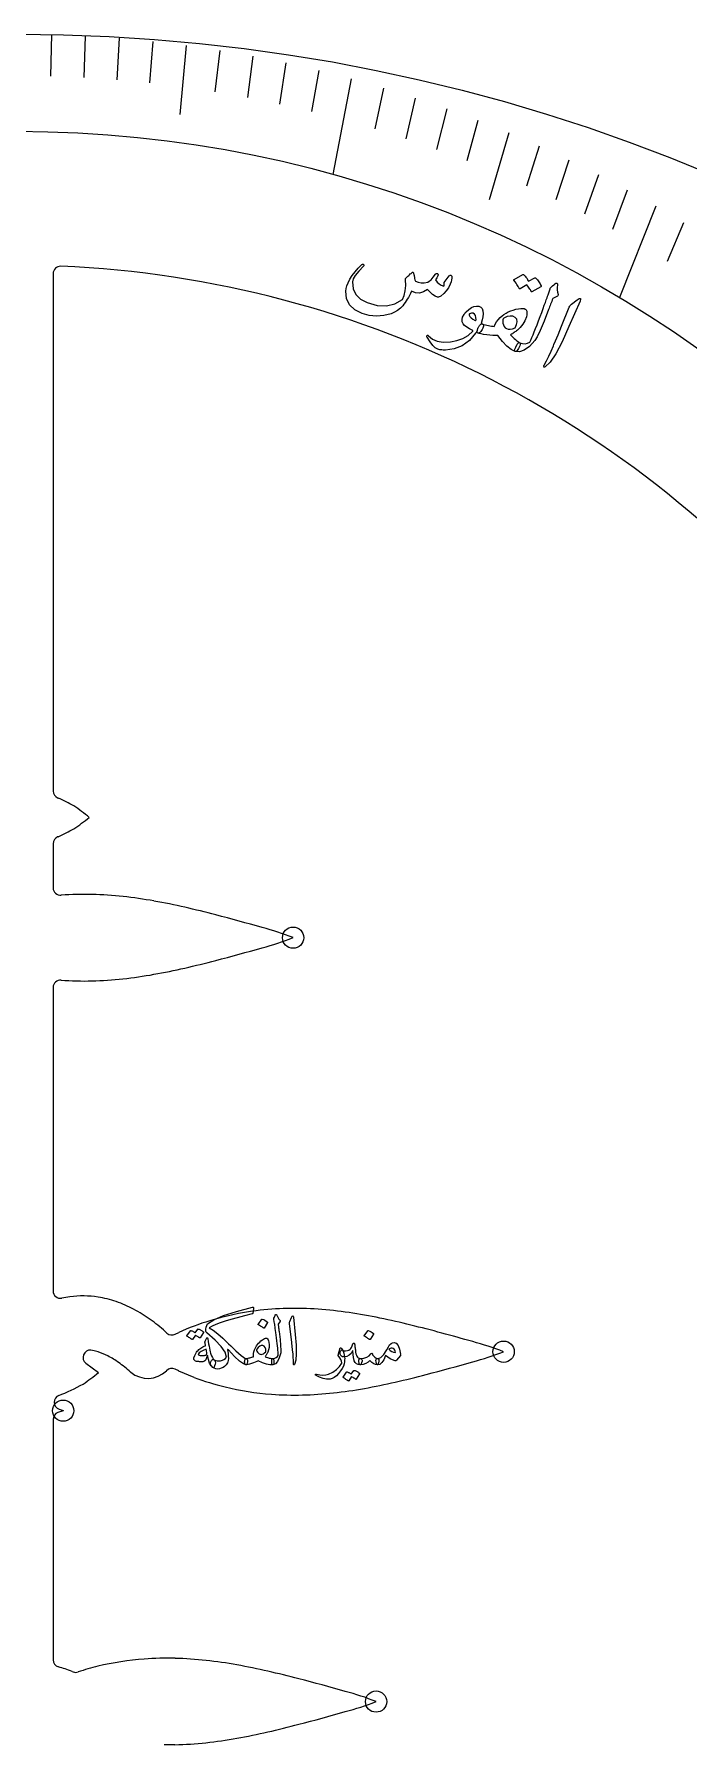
# Model space of a CAD drawing. Header units: millimetres. Extents: x -61 to 61, y -61 to 61.
# Drawn here: x 0.6 to 22.9, y 2.3 to 60.7 of the extents above; entities that cross this region are included whole.
import ezdxf

# ---------------------------------------------------------------- set-up
doc = ezdxf.new("R2010")
doc.units = ezdxf.units.MM
for name, color, linetype in [('CUT_INNER', 6, 'Continuous'), ('CUT_OUTER', 1, 'Continuous'), ('ENGRAVE', 7, 'Continuous'), ('ENGRAVE_FINE', 8, 'Continuous'), ('TEXT', 5, 'Continuous')]:
    doc.layers.add(name, color=color, linetype=linetype)

msp = doc.modelspace()

# ---------------------------------------------------------------- linework, layer by layer
at = {"layer": 'CUT_INNER'}
for points in [[(1.215, 52.572), (1.215, 34.894)], [(1.369, 34.663), (1.387, 34.655)], [(1.387, 33.333), (1.369, 33.326)], [(1.215, 33.095), (1.215, 31.585)], [(1.215, 28.184), (1.215, 17.813)], [(5.042, 16.43), (5.101, 16.375)], [(5.385, 16.335), (5.503, 16.394)], [(2.336, 15.343), (2.76, 15.03), (2.764, 15.026)], [(2.749, 15.735), (2.613, 15.774)], [(3.863, 15.041), (3.858, 15.044)], [(6.031, 14.861), (5.511, 15.076), (5.503, 15.081), (5.385, 15.14)], [(1.416, 13.775), (1.552, 13.726), (1.557, 13.724), (1.552, 13.722), (1.381, 13.66)], [(1.215, 13.425), (1.215, 5.212)], [(1.86, 4.817), (1.898, 4.802)], [(5.376, 2.31), (5.006, 2.309)]]:
    msp.add_lwpolyline(points, dxfattribs=at)
for centre, radius, start, end in [((1.465, 52.572), 0.25, 87.71484, 180), ((0, 17.36), 35.492, 348.51047, 87.61871), ((1.465, 34.894), 0.25, 180, 247.52121), ((-1.803, 27.705), 7.647, 60.86536, 65.34094), ((-2.432, 27.954), 7.765, 51.06311, 55.91077), ((-1.763, 39.13), 6.641, 303.67843, 309.34769), ((1.465, 33.095), 0.25, 112.47879, 180), ((-1.523, 39.73), 7.028, 294.46176, 299.33194), ((1.465, 31.585), 0.25, 180.01803, 275.92238), ((2.272, 20.649), 10.715, 88.52943, 94.18057), ((2.221, 18.802), 12.563, 83.68367, 88.51225), ((1.842, 15.402), 15.985, 79.85017, 83.67528), ((0.71, 9.078), 22.409, 77.09461, 79.85028), ((-2.284, -4.014), 35.839, 75.36449, 77.10274), ((-11.916, -40.765), 73.832, 74.06347, 75.33849), ((6.017, 38.49), 9.25, 284.63418, 291.5207), ((6.02, 21.287), 9.242, 68.47763, 75.36259), ((-10.831, 96.568), 69.721, 284.62263, 285.9729), ((0.715, 50.667), 22.385, 280.13885, 282.90052), ((-2.276, 63.748), 35.804, 282.89237, 284.63396), ((1.465, 28.184), 0.25, 85.72407, 180), ((2.272, 39.111), 10.708, 265.77798, 271.44186), ((2.222, 40.954), 12.551, 271.4591, 276.297), ((1.845, 44.349), 15.967, 276.30547, 280.13894), ((1.465, 17.813), 0.25, 180, 280.67345), ((2.166, 14.622), 3.018, 97.13929, 102.53445), ((2.225, 14.238), 3.406, 81.17316, 97.32385), ((2.189, 14.011), 3.636, 71.05918, 81.14998), ((2.024, 13.537), 4.138, 62.03965, 71.03142), ((1.633, 12.803), 4.969, 54.31573, 62.03055), ((9.359, 7.655), 9.558, 97.25521, 106.98223), ((9.435, 7.042), 10.176, 91.27822, 97.24476), ((9.46, 5.727), 11.491, 85.98886, 91.25791), ((9.28, 3.206), 14.018, 81.63348, 85.97591), ((8.602, -1.395), 18.668, 78.33812, 81.62951), ((0.969, 11.873), 6.112, 48.21729, 54.3473), ((5.272, 16.558), 0.25, 226.88541, 296.91175), ((9.126, 8.4), 8.777, 106.95364, 114.38509), ((6.76, -10.329), 27.791, 76.10965, 78.3421), ((1.876, -30.129), 48.184, 74.82826, 76.12371), ((-5.97, -59.324), 78.415, 74.07595, 74.8784), ((2.485, 15.544), 0.25, 85.0364, 233.49259), ((2.392, 14.884), 0.916, 76.07307, 82.84038), ((13.209, 7.14), 9.242, 68.47763, 75.36259), ((2.046, 13.586), 2.261, 62.61224, 71.86835), ((1.671, 12.861), 3.077, 54.67925, 62.61427), ((0.834, 11.689), 4.517, 47.97252, 54.62317), ((-3.643, 82.422), 69.721, 284.62263, 285.9729), ((13.206, 24.343), 9.25, 284.63418, 291.5207), ((-0.743, 19.851), 6.007, 290.95674, 299.73648), ((-1.446, 20.161), 6.641, 303.67843, 309.34769), ((4.45, 15.738), 0.911, 229.9057, 314.45271), ((5.272, 14.917), 0.25, 63.08895, 137.17399), ((9.283, 23.535), 9.264, 249.44982, 256.29343), ((7.904, 36.52), 22.385, 280.13885, 282.90052), ((4.913, 49.602), 35.804, 282.89237, 284.63396), ((1.501, 14.011), 0.25, 112.47879, 250.23331), ((9.38, 23.935), 9.675, 256.29474, 265.80765), ((9.461, 24.965), 10.708, 265.78268, 271.44181), ((9.41, 26.807), 12.551, 271.4591, 276.297), ((9.033, 30.202), 15.967, 276.30547, 280.13894), ((1.465, 13.425), 0.25, 109.76669, 180), ((0, 17.359), 43.39, 271.92314, 345.23561), ((5.107, -5.448), 10.715, 88.52943, 94.18057), ((5.056, -7.296), 12.563, 83.68367, 88.51225), ((1.465, 5.212), 0.25, 180, 253.82812), ((0.027, 0.076), 5.083, 68.86679, 74.38598), ((0, 17.359), 35.492, 272.38126, 339.97089), ((1.991, 5.034), 0.25, 248.20312, 288.79688), ((4.052, -0.817), 5.953, 102.71985, 109.42942), ((5.038, -4.484), 9.749, 94.19006, 103.62686), ((4.677, -10.696), 15.985, 79.85017, 83.67528), ((3.545, -17.02), 22.409, 77.09461, 79.85028), ((0.55, -30.112), 35.839, 75.36449, 77.10274), ((-9.082, -66.863), 73.832, 74.06347, 75.33849), ((8.855, -4.811), 9.242, 68.47763, 75.36259), ((8.852, 12.392), 9.25, 284.63418, 291.5207), ((0.559, 37.651), 35.804, 282.89237, 284.63396), ((-7.997, 70.471), 69.721, 284.62263, 285.9729), ((5.056, 14.857), 12.551, 271.4591, 276.297), ((4.679, 18.251), 15.967, 276.30547, 280.13894), ((3.55, 24.569), 22.385, 280.13885, 282.90052)]:
    msp.add_arc(centre, radius, start, end, dxfattribs=at)
at = {"layer": 'CUT_OUTER'}
msp.add_circle((0, 0), 60.75, dxfattribs=at)
at = {"layer": 'ENGRAVE'}
for points in [[(11.395, 59.227), (10.766, 55.96)], [(21.795, 54.879), (20.556, 51.759)]]:
    msp.add_lwpolyline(points, dxfattribs=at)
for centre, radius in [((0, 17.36), 40.073), ((9.412, 29.884), 0.364), ((16.6, 15.737), 0.364), ((1.558, 13.724), 0.364), ((12.246, 3.787), 0.364)]:
    msp.add_circle(centre, radius, dxfattribs=at)
at = {"layer": 'ENGRAVE_FINE'}
for points in [[(1.157, 60.735), (1.13, 59.313)], [(2.312, 60.688), (2.258, 59.268)], [(3.466, 60.611), (3.385, 59.192)], [(4.616, 60.504), (4.508, 59.086)], [(5.763, 60.366), (5.537, 58.005)], [(6.904, 60.197), (6.741, 58.783)], [(8.038, 59.999), (7.849, 58.588)], [(9.166, 59.771), (8.95, 58.363)], [(10.285, 59.513), (10.042, 58.109)], [(12.495, 58.912), (12.199, 57.516)], [(13.584, 58.569), (13.261, 57.178)], [(14.661, 58.198), (14.312, 56.813)], [(15.725, 57.8), (15.349, 56.421)], [(16.775, 57.376), (16.106, 55.087)], [(17.811, 56.926), (17.383, 55.559)], [(18.831, 56.45), (18.378, 55.091)], [(19.836, 55.95), (19.357, 54.598)], [(20.824, 55.426), (20.319, 54.082)], [(22.747, 54.309), (22.191, 52.982)]]:
    msp.add_lwpolyline(points, dxfattribs=at)
at = {"layer": 'TEXT'}
for points in [[(14.745, 52.495), (14.758, 52.508), (14.771, 52.516), (14.783, 52.518), (14.796, 52.515), (14.81, 52.507), (14.821, 52.496), (14.828, 52.483), (14.831, 52.467), (14.832, 52.415), (14.824, 52.354), (14.805, 52.285), (14.776, 52.209), (14.716, 52.088), (14.643, 51.981), (14.557, 51.886), (14.459, 51.803), (14.43, 51.785), (14.401, 51.774), (14.374, 51.77), (14.347, 51.771), (14.258, 51.801), (14.172, 51.855), (14.087, 51.932), (14.004, 52.032), (13.865, 51.945), (13.727, 51.905), (13.589, 51.913), (13.451, 51.967), (13.417, 51.894), (13.383, 51.824), (13.347, 51.758), (13.311, 51.696), (13.274, 51.636), (13.236, 51.58), (13.196, 51.526), (13.155, 51.475), (13.073, 51.387), (12.979, 51.312), (12.874, 51.25), (12.757, 51.202), (12.504, 51.138), (12.256, 51.118), (12.012, 51.142), (11.771, 51.209), (11.517, 51.339), (11.339, 51.509), (11.236, 51.721), (11.207, 51.975), (11.219, 52.059), (11.248, 52.155), (11.292, 52.261), (11.353, 52.378), (11.431, 52.502), (11.525, 52.627), (11.635, 52.753), (11.761, 52.879), (11.77, 52.887), (11.78, 52.891), (11.79, 52.892), (11.801, 52.89), (11.811, 52.886), (11.819, 52.88), (11.825, 52.873), (11.829, 52.865), (11.83, 52.854), (11.828, 52.844), (11.823, 52.834), (11.815, 52.825), (11.652, 52.656), (11.535, 52.51), (11.465, 52.389), (11.44, 52.293), (11.462, 52.056), (11.552, 51.858), (11.711, 51.7), (11.939, 51.58), (12.282, 51.483), (12.597, 51.467), (12.886, 51.533), (13.151, 51.682), (13.205, 51.825), (13.239, 51.985), (13.255, 52.162), (13.249, 52.356), (13.247, 52.376), (13.248, 52.393), (13.252, 52.407), (13.26, 52.417), (13.294, 52.45), (13.327, 52.48), (13.358, 52.508), (13.387, 52.534), (13.414, 52.558), (13.439, 52.579), (13.461, 52.596), (13.482, 52.611), (13.492, 52.616), (13.502, 52.616), (13.509, 52.612), (13.515, 52.602), (13.518, 52.595), (13.521, 52.585), (13.526, 52.572), (13.531, 52.555), (13.536, 52.535), (13.541, 52.512), (13.546, 52.486), (13.551, 52.457), (13.561, 52.401), (13.572, 52.359), (13.583, 52.331), (13.595, 52.317), (13.685, 52.273), (13.784, 52.252), (13.892, 52.255), (14.009, 52.281), (14.06, 52.309), (14.121, 52.364), (14.192, 52.445), (14.274, 52.553), (14.281, 52.564), (14.291, 52.571), (14.303, 52.575), (14.317, 52.577), (14.329, 52.577), (14.339, 52.574), (14.349, 52.569), (14.356, 52.561), (14.361, 52.533), (14.349, 52.49), (14.321, 52.43), (14.276, 52.354), (14.33, 52.281), (14.395, 52.221), (14.471, 52.173), (14.558, 52.139), (14.568, 52.165), (14.573, 52.187), (14.574, 52.206), (14.571, 52.22), (14.567, 52.234), (14.566, 52.247), (14.568, 52.258), (14.575, 52.268)], [(17.666, 52.427), (17.673, 52.429), (17.68, 52.428), (17.689, 52.425), (17.698, 52.419), (17.727, 52.389), (17.754, 52.358), (17.78, 52.326), (17.803, 52.293), (17.825, 52.26), (17.845, 52.225), (17.863, 52.188), (17.881, 52.151), (17.882, 52.141), (17.881, 52.132), (17.876, 52.124), (17.868, 52.118), (17.566, 51.946), (17.56, 51.945), (17.553, 51.949), (17.546, 51.957), (17.538, 51.969), (17.533, 51.98), (17.525, 51.995), (17.513, 52.014), (17.498, 52.039), (17.478, 52.069), (17.455, 52.104), (17.427, 52.145), (17.396, 52.191), (17.161, 52.056), (17.151, 52.053), (17.143, 52.055), (17.135, 52.063), (17.127, 52.077), (17.12, 52.088), (17.11, 52.106), (17.095, 52.131), (17.076, 52.161), (17.053, 52.198), (17.024, 52.242), (16.991, 52.292), (16.952, 52.349), (16.949, 52.357), (16.949, 52.364), (16.952, 52.368), (16.958, 52.372), (17.256, 52.537), (17.263, 52.539), (17.27, 52.538), (17.279, 52.535), (17.288, 52.53), (17.314, 52.506), (17.337, 52.48), (17.36, 52.454), (17.38, 52.427), (17.399, 52.399), (17.416, 52.37), (17.432, 52.34), (17.447, 52.31)], [(18.221, 52.112), (18.274, 52.154), (18.315, 52.188), (18.346, 52.214), (18.365, 52.23), (18.378, 52.24), (18.391, 52.246), (18.404, 52.246), (18.416, 52.242), (18.428, 52.233), (18.436, 52.221), (18.439, 52.206), (18.438, 52.188), (18.429, 52.099), (18.43, 52.016), (18.439, 51.936), (18.459, 51.86), (18.463, 51.837), (18.457, 51.817), (18.441, 51.799), (18.414, 51.785), (18.281, 51.721), (18.261, 51.672), (18.242, 51.623), (18.223, 51.575), (18.205, 51.528), (18.187, 51.482), (18.169, 51.436), (18.152, 51.392), (18.136, 51.348), (17.981, 50.944), (17.852, 50.633), (17.748, 50.415), (17.67, 50.289), (17.48, 50.086), (17.305, 49.954), (17.143, 49.894), (16.997, 49.906), (16.993, 49.907), (16.99, 49.909), (16.987, 49.911), (16.983, 49.913), (16.973, 49.942), (16.983, 49.992), (17.013, 50.063), (17.063, 50.156), (17.084, 50.188), (17.107, 50.208), (17.13, 50.216), (17.156, 50.211), (17.25, 50.183), (17.337, 50.177), (17.417, 50.192), (17.491, 50.228), (17.526, 50.3), (17.563, 50.384), (17.604, 50.478), (17.647, 50.583), (17.693, 50.698), (17.741, 50.823), (17.793, 50.959), (17.846, 51.104), (17.9, 51.246), (17.948, 51.374), (17.99, 51.488), (18.026, 51.588), (18.057, 51.673), (18.083, 51.744), (18.104, 51.8), (18.119, 51.841), (18.185, 52.053), (18.194, 52.072), (18.203, 52.089), (18.212, 52.102), (18.221, 52.112)], [(15.642, 50.531), (15.43, 50.284), (15.186, 50.107), (14.913, 49.998), (14.61, 49.959), (14.57, 49.959), (14.532, 49.96), (14.494, 49.962), (14.458, 49.966), (14.423, 49.971), (14.389, 49.978), (14.358, 49.986), (14.328, 49.996), (14.261, 50.038), (14.183, 50.119), (14.093, 50.238), (13.991, 50.395), (13.982, 50.416), (13.978, 50.433), (13.981, 50.447), (13.99, 50.458), (14.002, 50.464), (14.014, 50.464), (14.027, 50.458), (14.04, 50.445), (14.168, 50.331), (14.334, 50.259), (14.541, 50.229), (14.788, 50.239), (15.007, 50.281), (15.206, 50.354), (15.387, 50.461), (15.55, 50.6), (15.553, 50.606), (15.553, 50.612), (15.552, 50.617), (15.548, 50.622), (15.434, 50.683), (15.341, 50.743), (15.268, 50.802), (15.216, 50.859), (15.185, 50.925), (15.18, 50.999), (15.201, 51.081), (15.249, 51.171), (15.257, 51.183), (15.265, 51.194), (15.273, 51.206), (15.282, 51.217), (15.292, 51.229), (15.303, 51.241), (15.314, 51.254), (15.326, 51.267), (15.411, 51.348), (15.498, 51.408), (15.586, 51.447), (15.676, 51.464), (15.756, 51.459), (15.819, 51.43), (15.863, 51.376), (15.889, 51.298), (15.899, 51.202), (15.892, 51.098), (15.868, 50.988), (15.828, 50.871), (15.834, 50.868), (15.841, 50.865), (15.848, 50.862), (15.854, 50.86), (15.861, 50.858), (15.867, 50.856), (15.874, 50.853), (15.88, 50.85), (15.901, 50.834), (15.912, 50.811), (15.913, 50.78), (15.904, 50.741), (15.889, 50.702), (15.87, 50.663), (15.847, 50.627), (15.82, 50.591), (15.793, 50.561), (15.769, 50.542), (15.748, 50.534), (15.732, 50.536), (15.667, 50.566), (15.664, 50.56), (15.659, 50.552), (15.651, 50.543), (15.642, 50.531)], [(19.113, 51.673), (19.181, 51.716), (19.221, 51.722), (19.231, 51.693), (19.212, 51.627), (18.832, 50.766), (18.596, 50.239), (18.38, 49.834), (18.186, 49.549), (18.015, 49.384), (17.995, 49.374), (17.98, 49.371), (17.971, 49.374), (17.968, 49.384), (17.967, 49.397), (17.97, 49.412), (17.977, 49.429), (17.986, 49.448), (18.067, 49.593), (18.146, 49.75), (18.224, 49.919), (18.299, 50.101), (18.32, 50.148), (18.374, 50.276), (18.461, 50.485), (18.582, 50.775), (18.842, 51.421), (18.858, 51.455), (18.876, 51.483), (18.896, 51.508), (18.918, 51.527)], [(15.66, 50.996), (15.654, 51.076), (15.635, 51.139), (15.604, 51.185), (15.561, 51.214), (15.529, 51.22), (15.499, 51.219), (15.47, 51.213), (15.442, 51.202), (15.431, 51.193), (15.425, 51.182), (15.423, 51.167), (15.427, 51.15), (15.448, 51.102), (15.489, 51.057), (15.551, 51.014), (15.634, 50.974), (15.643, 50.972), (15.651, 50.975), (15.656, 50.983), (15.66, 50.996)], [(17.338, 51.359), (17.343, 51.357), (17.347, 51.354), (17.351, 51.351), (17.355, 51.349), (17.358, 51.346), (17.36, 51.343), (17.363, 51.34), (17.366, 51.337), (17.388, 51.286), (17.397, 51.229), (17.393, 51.165), (17.377, 51.095), (17.325, 50.961), (17.256, 50.84), (17.17, 50.733), (17.069, 50.639), (17.043, 50.618), (17.016, 50.597), (16.988, 50.577), (16.959, 50.557), (16.929, 50.538), (16.899, 50.519), (16.868, 50.501), (16.836, 50.483), (16.878, 50.439), (16.92, 50.398), (16.961, 50.359), (17.001, 50.323), (17.04, 50.29), (17.079, 50.261), (17.118, 50.234), (17.156, 50.211), (17.168, 50.197), (17.172, 50.175), (17.166, 50.145), (17.152, 50.105), (17.108, 50.009), (17.067, 49.943), (17.03, 49.909), (16.997, 49.906), (16.854, 49.981), (16.709, 50.097), (16.56, 50.255), (16.407, 50.455), (16.322, 50.456), (16.23, 50.461), (16.13, 50.469), (16.022, 50.481), (15.915, 50.496), (15.83, 50.51), (15.768, 50.524), (15.728, 50.537), (15.711, 50.551), (15.701, 50.573), (15.699, 50.604), (15.703, 50.642), (15.708, 50.663), (15.714, 50.684), (15.721, 50.703), (15.73, 50.722), (15.741, 50.741), (15.751, 50.759), (15.763, 50.777), (15.775, 50.794), (15.802, 50.825), (15.827, 50.843), (15.852, 50.851), (15.875, 50.848), (15.929, 50.834), (15.981, 50.821), (16.032, 50.809), (16.082, 50.798), (16.132, 50.788), (16.182, 50.779), (16.231, 50.771), (16.28, 50.764), (16.312, 50.844), (16.355, 50.922), (16.412, 50.997), (16.481, 51.07), (16.545, 51.124), (16.613, 51.174), (16.685, 51.22), (16.761, 51.26), (16.841, 51.296), (16.927, 51.326), (17.017, 51.351), (17.113, 51.371), (17.184, 51.38), (17.245, 51.381), (17.297, 51.374), (17.338, 51.359)], [(16.999, 51.077), (16.916, 51.113), (16.824, 51.121), (16.723, 51.101), (16.613, 51.052), (16.588, 51.03), (16.573, 50.995), (16.569, 50.946), (16.576, 50.882), (16.594, 50.818), (16.621, 50.764), (16.656, 50.723), (16.699, 50.693), (16.754, 50.676), (16.821, 50.673), (16.9, 50.686), (16.991, 50.713), (17.044, 50.829), (17.063, 50.929), (17.048, 51.011), (16.999, 51.077)], [(8.032, 17.26), (8.039, 17.259), (8.045, 17.258), (8.05, 17.256), (8.054, 17.253), (8.059, 17.247), (8.062, 17.238), (8.063, 17.228), (8.061, 17.216), (8.035, 17.049), (8.032, 17.041), (8.028, 17.035), (8.021, 17.031), (8.013, 17.027), (7.745, 16.963), (7.502, 16.9), (7.282, 16.838), (7.087, 16.778), (6.916, 16.72), (6.769, 16.663), (6.647, 16.607), (6.549, 16.553), (6.685, 16.469), (6.839, 16.352), (7.011, 16.2), (7.202, 16.013), (7.281, 15.936), (7.365, 15.855), (7.455, 15.772), (7.551, 15.687), (7.64, 15.61), (7.712, 15.554), (7.766, 15.519), (7.802, 15.505), (7.84, 15.489), (7.858, 15.454), (7.857, 15.402), (7.836, 15.331), (7.828, 15.312), (7.819, 15.298), (7.811, 15.29), (7.802, 15.287), (7.713, 15.32), (7.583, 15.417), (7.412, 15.579), (7.2, 15.805), (7.187, 15.812), (7.178, 15.814), (7.174, 15.811), (7.173, 15.803), (7.189, 15.689), (7.198, 15.591), (7.201, 15.508), (7.197, 15.44), (7.184, 15.396), (7.168, 15.356), (7.147, 15.319), (7.122, 15.287), (7.072, 15.237), (7.018, 15.198), (6.959, 15.171), (6.897, 15.154), (6.827, 15.147), (6.766, 15.153), (6.712, 15.171), (6.667, 15.203), (6.62, 15.253), (6.593, 15.301), (6.585, 15.348), (6.597, 15.394), (6.625, 15.442), (6.655, 15.47), (6.686, 15.478), (6.718, 15.466), (6.766, 15.441), (6.818, 15.427), (6.875, 15.423), (6.936, 15.43), (6.996, 15.447), (7.05, 15.474), (7.099, 15.51), (7.141, 15.556), (7.089, 15.723), (6.959, 15.917), (6.752, 16.138), (6.469, 16.386), (6.447, 16.409), (6.434, 16.436), (6.429, 16.468), (6.432, 16.505), (6.446, 16.576), (6.459, 16.631), (6.472, 16.668), (6.486, 16.689), (6.708, 16.832), (7.039, 16.975), (7.478, 17.116), (8.025, 17.257), (8.026, 17.257), (8.027, 17.258), (8.028, 17.258), (8.028, 17.259), (8.029, 17.259), (8.03, 17.259), (8.031, 17.26), (8.032, 17.26)], [(8.758, 16.885), (8.775, 16.924), (8.787, 16.955), (8.796, 16.979), (8.802, 16.994), (8.806, 17.003), (8.812, 17.01), (8.818, 17.014), (8.826, 17.015), (8.835, 17.014), (8.842, 17.009), (8.848, 17.002), (8.853, 16.991), (8.873, 16.939), (8.897, 16.892), (8.925, 16.851), (8.957, 16.814), (8.966, 16.803), (8.968, 16.79), (8.964, 16.775), (8.954, 16.759), (8.901, 16.684), (8.905, 16.65), (8.908, 16.617), (8.912, 16.585), (8.915, 16.553), (8.919, 16.522), (8.923, 16.491), (8.926, 16.461), (8.93, 16.432), (8.963, 16.16), (8.984, 15.948), (8.991, 15.795), (8.986, 15.701), (8.94, 15.531), (8.88, 15.405), (8.807, 15.324), (8.72, 15.287), (8.717, 15.287), (8.715, 15.287), (8.712, 15.287), (8.71, 15.287), (8.695, 15.301), (8.686, 15.332), (8.682, 15.381), (8.683, 15.447), (8.685, 15.472), (8.692, 15.489), (8.704, 15.501), (8.72, 15.505), (8.781, 15.517), (8.832, 15.54), (8.873, 15.572), (8.903, 15.614), (8.901, 15.665), (8.898, 15.722), (8.892, 15.787), (8.885, 15.858), (8.877, 15.937), (8.867, 16.021), (8.856, 16.112), (8.843, 16.209), (8.831, 16.305), (8.82, 16.391), (8.811, 16.467), (8.802, 16.534), (8.794, 16.59), (8.788, 16.638), (8.783, 16.675), (8.78, 16.703), (8.756, 16.841), (8.755, 16.855), (8.755, 16.866), (8.756, 16.876), (8.758, 16.885)], [(9.358, 16.909), (9.382, 16.954), (9.4, 16.969), (9.414, 16.956), (9.424, 16.914), (9.479, 16.321), (9.513, 15.957), (9.52, 15.666), (9.502, 15.448), (9.458, 15.304), (9.45, 15.292), (9.443, 15.286), (9.436, 15.285), (9.431, 15.29), (9.427, 15.297), (9.424, 15.306), (9.422, 15.317), (9.421, 15.331), (9.421, 15.436), (9.416, 15.547), (9.407, 15.664), (9.392, 15.788), (9.389, 15.821), (9.38, 15.908), (9.364, 16.05), (9.341, 16.248), (9.288, 16.686), (9.287, 16.709), (9.288, 16.731), (9.292, 16.751), (9.298, 16.768)], [(6.154, 16.509), (6.157, 16.512), (6.161, 16.514), (6.167, 16.515), (6.173, 16.514), (6.197, 16.505), (6.22, 16.495), (6.243, 16.485), (6.264, 16.473), (6.285, 16.46), (6.306, 16.447), (6.326, 16.431), (6.345, 16.415), (6.349, 16.41), (6.351, 16.405), (6.35, 16.399), (6.348, 16.393), (6.231, 16.209), (6.228, 16.207), (6.224, 16.207), (6.218, 16.209), (6.21, 16.214), (6.205, 16.219), (6.196, 16.225), (6.184, 16.233), (6.169, 16.242), (6.15, 16.253), (6.128, 16.267), (6.101, 16.282), (6.072, 16.299), (5.98, 16.156), (5.976, 16.152), (5.97, 16.151), (5.963, 16.153), (5.956, 16.159), (5.949, 16.163), (5.938, 16.171), (5.923, 16.18), (5.905, 16.192), (5.882, 16.207), (5.855, 16.224), (5.823, 16.243), (5.786, 16.265), (5.782, 16.269), (5.781, 16.272), (5.781, 16.276), (5.784, 16.279), (5.902, 16.456), (5.905, 16.459), (5.91, 16.461), (5.915, 16.462), (5.922, 16.461), (5.942, 16.454), (5.962, 16.447), (5.981, 16.438), (5.999, 16.428), (6.017, 16.418), (6.034, 16.406), (6.051, 16.394), (6.067, 16.381)], [(8.339, 16.848), (8.343, 16.851), (8.347, 16.853), (8.352, 16.854), (8.359, 16.853), (8.406, 16.834), (8.45, 16.811), (8.492, 16.783), (8.531, 16.752), (8.534, 16.747), (8.536, 16.742), (8.536, 16.737), (8.533, 16.732), (8.419, 16.548), (8.415, 16.544), (8.41, 16.543), (8.403, 16.545), (8.395, 16.551), (8.388, 16.555), (8.378, 16.563), (8.363, 16.572), (8.344, 16.584), (8.322, 16.599), (8.294, 16.616), (8.262, 16.635), (8.226, 16.657), (8.221, 16.661), (8.219, 16.664), (8.219, 16.668), (8.221, 16.672)], [(11.96, 16.456), (11.963, 16.459), (11.967, 16.461), (11.973, 16.462), (11.979, 16.461), (12.027, 16.442), (12.071, 16.419), (12.113, 16.391), (12.151, 16.359), (12.155, 16.355), (12.157, 16.35), (12.156, 16.345), (12.154, 16.34), (12.04, 16.156), (12.036, 16.152), (12.03, 16.151), (12.024, 16.153), (12.016, 16.159), (12.009, 16.163), (11.998, 16.171), (11.984, 16.18), (11.965, 16.192), (11.942, 16.207), (11.915, 16.224), (11.883, 16.243), (11.846, 16.265), (11.842, 16.269), (11.839, 16.272), (11.839, 16.276), (11.842, 16.279)], [(6.72, 15.464), (6.742, 15.44), (6.754, 15.406), (6.755, 15.364), (6.747, 15.312), (6.729, 15.253), (6.711, 15.215), (6.691, 15.198), (6.67, 15.203), (6.61, 15.26), (6.559, 15.348), (6.517, 15.467), (6.483, 15.616), (6.457, 15.529), (6.428, 15.464), (6.397, 15.422), (6.365, 15.403), (6.347, 15.4), (6.328, 15.398), (6.308, 15.397), (6.286, 15.396), (6.263, 15.396), (6.239, 15.397), (6.214, 15.398), (6.188, 15.399), (6.142, 15.403), (6.106, 15.409), (6.079, 15.416), (6.062, 15.425), (6.039, 15.452), (6.025, 15.478), (6.019, 15.504), (6.023, 15.529), (6.058, 15.614), (6.088, 15.681), (6.113, 15.728), (6.135, 15.757), (6.163, 15.784), (6.194, 15.81), (6.226, 15.835), (6.259, 15.858), (6.295, 15.881), (6.333, 15.903), (6.373, 15.923), (6.415, 15.943), (6.403, 16.038), (6.401, 16.057), (6.401, 16.074), (6.403, 16.09), (6.408, 16.103), (6.459, 16.212), (6.47, 16.225), (6.48, 16.224), (6.489, 16.209), (6.498, 16.18), (6.512, 16.087), (6.526, 16.002), (6.539, 15.925), (6.551, 15.855), (6.563, 15.793), (6.575, 15.739), (6.587, 15.693), (6.599, 15.655), (6.625, 15.592), (6.654, 15.54), (6.686, 15.497), (6.72, 15.464)], [(6.442, 15.82), (6.344, 15.785), (6.265, 15.743), (6.205, 15.695), (6.164, 15.641), (6.182, 15.629), (6.205, 15.619), (6.234, 15.612), (6.268, 15.607), (6.287, 15.606), (6.307, 15.606), (6.327, 15.607), (6.346, 15.608), (6.367, 15.61), (6.387, 15.614), (6.407, 15.62), (6.428, 15.626), (6.451, 15.642), (6.464, 15.668), (6.466, 15.707), (6.457, 15.757), (6.45, 15.78), (6.446, 15.798), (6.443, 15.811), (6.442, 15.82)], [(8.49, 16.204), (8.493, 16.204), (8.496, 16.204), (8.499, 16.204), (8.502, 16.203), (8.504, 16.203), (8.507, 16.202), (8.509, 16.201), (8.511, 16.2), (8.538, 16.178), (8.559, 16.148), (8.575, 16.111), (8.586, 16.067), (8.596, 15.976), (8.592, 15.888), (8.575, 15.803), (8.545, 15.72), (8.537, 15.701), (8.527, 15.682), (8.517, 15.662), (8.507, 15.643), (8.495, 15.624), (8.483, 15.604), (8.471, 15.585), (8.458, 15.566), (8.495, 15.553), (8.531, 15.542), (8.565, 15.532), (8.598, 15.523), (8.631, 15.516), (8.661, 15.511), (8.691, 15.507), (8.72, 15.505), (8.73, 15.501), (8.739, 15.49), (8.745, 15.471), (8.748, 15.445), (8.752, 15.378), (8.748, 15.329), (8.738, 15.299), (8.72, 15.287), (8.616, 15.288), (8.498, 15.312), (8.367, 15.358), (8.221, 15.428), (8.172, 15.405), (8.117, 15.382), (8.057, 15.359), (7.991, 15.336), (7.925, 15.315), (7.872, 15.299), (7.832, 15.29), (7.805, 15.287), (7.791, 15.291), (7.779, 15.301), (7.769, 15.317), (7.761, 15.341), (7.758, 15.354), (7.756, 15.367), (7.755, 15.38), (7.755, 15.394), (7.756, 15.407), (7.757, 15.42), (7.759, 15.434), (7.761, 15.447), (7.768, 15.472), (7.778, 15.489), (7.79, 15.501), (7.805, 15.505), (7.839, 15.511), (7.873, 15.518), (7.906, 15.525), (7.938, 15.533), (7.969, 15.541), (8, 15.55), (8.031, 15.559), (8.061, 15.568), (8.057, 15.622), (8.06, 15.679), (8.071, 15.737), (8.09, 15.798), (8.111, 15.847), (8.136, 15.894), (8.164, 15.94), (8.195, 15.984), (8.231, 16.027), (8.27, 16.068), (8.314, 16.108), (8.361, 16.146), (8.398, 16.172), (8.432, 16.19), (8.463, 16.201), (8.49, 16.204)], [(8.381, 15.948), (8.324, 15.945), (8.27, 15.923), (8.219, 15.883), (8.17, 15.825), (8.162, 15.805), (8.164, 15.781), (8.175, 15.752), (8.197, 15.718), (8.225, 15.686), (8.255, 15.664), (8.287, 15.65), (8.32, 15.645), (8.357, 15.651), (8.395, 15.669), (8.436, 15.698), (8.48, 15.74), (8.476, 15.821), (8.459, 15.883), (8.427, 15.925), (8.381, 15.948)], [(10.193, 14.929), (10.186, 14.934), (10.18, 14.939), (10.176, 14.945), (10.174, 14.951), (10.174, 14.956), (10.175, 14.96), (10.177, 14.965), (10.181, 14.97), (10.185, 14.973), (10.191, 14.974), (10.198, 14.974), (10.206, 14.973), (10.319, 14.947), (10.425, 14.939), (10.525, 14.949), (10.619, 14.975), (10.765, 15.045), (10.889, 15.13), (10.991, 15.232), (11.072, 15.35), (11.073, 15.352), (11.074, 15.354), (11.075, 15.356), (11.076, 15.357), (11.076, 15.359), (11.076, 15.36), (11.077, 15.361), (11.077, 15.362), (11.069, 15.411), (11.046, 15.468), (11.007, 15.532), (10.953, 15.604), (10.951, 15.609), (10.95, 15.613), (10.95, 15.616), (10.951, 15.619), (11.021, 15.866), (11.029, 15.875), (11.042, 15.869), (11.062, 15.847), (11.086, 15.81), (11.117, 15.754), (11.142, 15.692), (11.159, 15.624), (11.171, 15.551), (11.173, 15.51), (11.171, 15.458), (11.162, 15.396), (11.149, 15.324), (11.126, 15.246), (11.087, 15.165), (11.033, 15.081), (10.963, 14.994), (10.888, 14.917), (10.815, 14.86), (10.744, 14.823), (10.675, 14.806), (10.553, 14.803), (10.432, 14.823), (10.312, 14.865), (10.193, 14.929)], [(11.486, 16.035), (11.496, 16.031), (11.505, 16.023), (11.51, 16.012), (11.512, 15.996), (11.514, 15.986), (11.516, 15.971), (11.518, 15.953), (11.521, 15.93), (11.524, 15.903), (11.528, 15.873), (11.532, 15.838), (11.537, 15.8), (11.546, 15.728), (11.558, 15.667), (11.573, 15.619), (11.59, 15.582), (11.611, 15.554), (11.636, 15.532), (11.668, 15.515), (11.704, 15.505), (11.737, 15.494), (11.759, 15.475), (11.768, 15.448), (11.764, 15.413), (11.75, 15.358), (11.735, 15.319), (11.721, 15.295), (11.706, 15.287), (11.635, 15.296), (11.577, 15.324), (11.532, 15.369), (11.5, 15.432), (11.494, 15.453), (11.489, 15.474), (11.483, 15.497), (11.477, 15.521), (11.472, 15.546), (11.468, 15.574), (11.464, 15.603), (11.462, 15.633), (11.459, 15.663), (11.457, 15.69), (11.455, 15.713), (11.453, 15.733), (11.451, 15.749), (11.45, 15.761), (11.45, 15.769), (11.45, 15.774), (11.449, 15.776), (11.449, 15.777), (11.448, 15.778), (11.447, 15.777), (11.446, 15.776), (11.444, 15.774), (11.442, 15.771), (11.44, 15.766), (11.391, 15.679), (11.324, 15.616), (11.24, 15.576), (11.137, 15.561), (11.094, 15.566), (11.06, 15.583), (11.036, 15.613), (11.021, 15.655), (11.017, 15.693), (11.018, 15.726), (11.024, 15.753), (11.036, 15.774), (11.05, 15.788), (11.065, 15.796), (11.079, 15.797), (11.094, 15.791), (11.106, 15.782), (11.117, 15.776), (11.127, 15.773), (11.135, 15.771), (11.205, 15.769), (11.265, 15.776), (11.315, 15.793), (11.355, 15.82), (11.379, 15.845), (11.403, 15.886), (11.428, 15.942), (11.454, 16.013), (11.459, 16.025), (11.466, 16.032), (11.475, 16.035), (11.486, 16.035)], [(12.858, 16.057), (12.934, 16.03), (12.997, 15.954), (13.046, 15.829), (13.083, 15.655), (13.085, 15.643), (13.084, 15.632), (13.081, 15.622), (13.076, 15.614), (12.943, 15.447), (12.934, 15.437), (12.923, 15.431), (12.911, 15.428), (12.897, 15.43), (12.806, 15.461), (12.721, 15.5), (12.642, 15.548), (12.568, 15.604), (12.508, 15.466), (12.442, 15.367), (12.371, 15.307), (12.294, 15.287), (12.286, 15.29), (12.277, 15.3), (12.267, 15.316), (12.258, 15.338), (12.243, 15.393), (12.238, 15.437), (12.242, 15.471), (12.255, 15.493), (12.263, 15.498), (12.272, 15.502), (12.283, 15.504), (12.294, 15.505), (12.349, 15.514), (12.403, 15.54), (12.456, 15.582), (12.507, 15.641), (12.53, 15.675), (12.563, 15.73), (12.608, 15.808), (12.664, 15.907), (12.708, 15.973), (12.755, 16.019), (12.805, 16.047), (12.858, 16.057)], [(12.684, 15.82), (12.729, 15.782), (12.781, 15.751), (12.838, 15.726), (12.902, 15.708), (12.898, 15.756), (12.885, 15.795), (12.863, 15.825), (12.831, 15.846), (12.795, 15.857), (12.758, 15.857), (12.721, 15.844), (12.684, 15.82)], [(12.294, 15.505), (12.313, 15.499), (12.327, 15.492), (12.336, 15.486), (12.34, 15.478), (12.342, 15.468), (12.342, 15.454), (12.342, 15.438), (12.34, 15.42), (12.331, 15.362), (12.32, 15.32), (12.308, 15.296), (12.294, 15.287), (12.229, 15.296), (12.163, 15.324), (12.098, 15.37), (12.033, 15.435), (11.97, 15.376), (11.895, 15.331), (11.806, 15.302), (11.704, 15.287), (11.693, 15.29), (11.684, 15.296), (11.677, 15.308), (11.672, 15.324), (11.653, 15.425), (11.651, 15.437), (11.652, 15.449), (11.655, 15.462), (11.662, 15.476), (11.671, 15.487), (11.68, 15.495), (11.691, 15.501), (11.704, 15.505), (11.826, 15.523), (11.926, 15.556), (12.005, 15.603), (12.062, 15.665), (12.069, 15.673), (12.076, 15.679), (12.085, 15.683), (12.096, 15.684), (12.105, 15.683), (12.112, 15.679), (12.116, 15.672), (12.117, 15.662), (12.118, 15.653), (12.119, 15.645), (12.12, 15.639), (12.122, 15.633), (12.163, 15.585), (12.205, 15.547), (12.249, 15.52), (12.294, 15.505)], [(11.486, 15.096), (11.489, 15.099), (11.493, 15.101), (11.498, 15.101), (11.505, 15.101), (11.529, 15.092), (11.552, 15.082), (11.574, 15.071), (11.596, 15.06), (11.617, 15.047), (11.637, 15.033), (11.657, 15.018), (11.677, 15.002), (11.681, 14.997), (11.682, 14.991), (11.682, 14.986), (11.679, 14.98), (11.563, 14.796), (11.56, 14.793), (11.555, 14.793), (11.549, 14.796), (11.541, 14.801), (11.536, 14.805), (11.527, 14.811), (11.516, 14.819), (11.5, 14.829), (11.482, 14.84), (11.459, 14.853), (11.433, 14.868), (11.403, 14.886), (11.312, 14.743), (11.307, 14.738), (11.302, 14.737), (11.295, 14.739), (11.287, 14.745), (11.28, 14.75), (11.27, 14.757), (11.255, 14.767), (11.236, 14.779), (11.214, 14.793), (11.186, 14.81), (11.154, 14.83), (11.118, 14.852), (11.114, 14.855), (11.113, 14.859), (11.113, 14.863), (11.116, 14.866), (11.234, 15.043), (11.237, 15.046), (11.241, 15.048), (11.247, 15.048), (11.254, 15.048), (11.274, 15.041), (11.293, 15.033), (11.312, 15.025), (11.331, 15.015), (11.349, 15.004), (11.366, 14.993), (11.383, 14.981), (11.399, 14.968)]]:
    msp.add_lwpolyline(points, close=True, dxfattribs=at)

doc.saveas('drawing.dxf')
